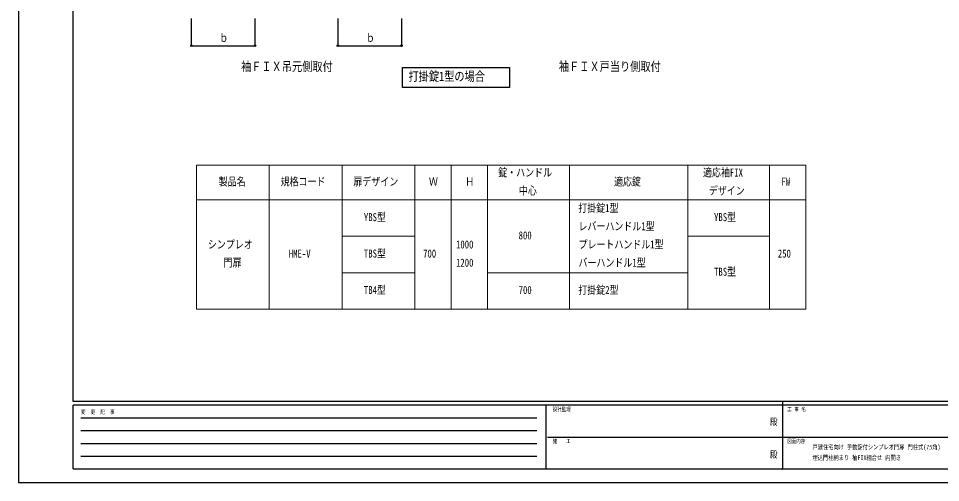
# Model space of a CAD drawing. Units: millimetres, scale not verified. Extents: x -4205 to 4205, y -2970 to 2970.
# Drawn here: x -4205 to 864, y -2970 to -422 of the extents above; entities that cross this region are included whole.
import ezdxf
from ezdxf.enums import TextEntityAlignment as Align

# ---------------------------------------------------------------- set-up
doc = ezdxf.new("R2010")
doc.units = ezdxf.units.MM
doc.header["$LTSCALE"] = 12
doc.header["$PDMODE"] = 32
doc.header["$PDSIZE"] = 6
doc.layers.add('0-1_TABLE1', color=7, linetype='Continuous', lineweight=18)
for name, color, linetype in [('0-2_USER1', 3, 'Continuous'), ('0-4_YKK_D', 6, 'Continuous'), ('0-5_YKK_ZWAK', 7, 'Continuous')]:
    doc.layers.add(name, color=color, linetype=linetype)
doc.styles.add('ＭＳ ゴシック', font='')
doc.styles.get('ＭＳ ゴシック').set_extended_font_data('MS Gothic')

msp = doc.modelspace()

# ---------------------------------------------------------------- linework, layer by layer
at = {"layer": '0-1_TABLE1'}
for p, q in [((-3225.98, -1228), (124.02, -1228)), ((-3225.98, -1228), (-3225.98, -2018)), ((-2825.98, -1228), (-2825.98, -2018)), ((-2425.98, -1228), (-2425.98, -2018)), ((-2025.98, -1228), (-2025.98, -2018)), ((-1825.98, -1228), (-1825.98, -2018)), ((-1625.98, -1228), (-1625.98, -2018)), ((-1175.98, -1228), (-1175.98, -2018)), ((-525.98, -1228), (-525.98, -2018)), ((-75.98, -1228), (-75.98, -2018)), ((124.02, -1228), (124.02, -2018)), ((-3225.98, -1418), (124.02, -1418)), ((-2425.98, -1618), (-2025.98, -1618)), ((-525.98, -1618), (-75.98, -1618)), ((-2425.98, -1818), (-2025.98, -1818)), ((-1625.98, -1818), (-525.98, -1818)), ((-3225.98, -2018), (124.02, -2018))]:
    msp.add_line(p, q, dxfattribs=at)
at = {"layer": '0-2_USER1'}
msp.add_lwpolyline([(-2094.5, -800.33), (-2094.5, -690.33), (-1505.51, -690.33), (-1505.51, -800.33)], close=True, dxfattribs=at)
at = {"layer": '0-4_YKK_D'}
for p, q in [((-3254.98, -422.5), (-3254.98, -572.5)), ((-2904.98, -422.5), (-2904.98, -572.5)), ((-2448.98, -422.5), (-2448.98, -572.5)), ((-2098.98, -422.5), (-2098.98, -572.5)), ((-3254.98, -571.5), (-2904.98, -571.5)), ((-2448.98, -571.5), (-2098.98, -571.5))]:
    msp.add_line(p, q, dxfattribs=at)
for centre in [(-3254.98, -571.5), (-2904.98, -571.5), (-2448.98, -571.5), (-2098.98, -571.5)]:
    msp.add_circle(centre, 4.25, dxfattribs=at)
at = {"layer": '0-5_YKK_ZWAK'}
for p, q in [((-3904.98, -2525), (-3904.98, 2775)), ((3895.02, -2525), (-3904.98, -2525)), ((-4.98, -2525), (-4.98, -2895)), ((-1304.98, -2545), (-3904.98, -2545)), ((-3904.98, -2895), (-3904.98, -2545)), ((-1304.98, -2545), (-1304.98, -2895)), ((-4.98, -2545), (-1304.98, -2545)), ((1295.02, -2545), (-4.98, -2545)), ((-3862.48, -2615), (-1354.98, -2615)), ((-3862.48, -2685), (-1354.98, -2685)), ((-1297.48, -2720), (-4.98, -2720)), ((-4.98, -2720), (1295.02, -2720)), ((-3862.48, -2755), (-1354.98, -2755)), ((-3862.48, -2825), (-1354.98, -2825)), ((-3904.98, -2895), (-1304.98, -2895)), ((-1304.98, -2895), (-4.98, -2895)), ((-4.98, -2895), (1295.02, -2895))]:
    msp.add_line(p, q, dxfattribs=at)
msp.add_lwpolyline([(-4205, -2970), (4205, -2970), (4205, 2970), (-4205, 2970)], close=True, dxfattribs=at)
msp.add_point((-4.98, -2895), dxfattribs=at)

# ---------------------------------------------------------------- texts
at = {"layer": '0-1_TABLE1', "style": 'ＭＳ ゴシック', "width": 0.8}
for s, p in [('錠・ハンドル', (-1567.38, -1303)), ('適応袖FIX', (-441.78, -1303)), ('製品名', (-3104.38, -1353)), ('規格コード', (-2763.58, -1353)), ('扉デザイン', (-2363.58, -1353)), ('Ｗ', (-1948.38, -1353)), ('Ｈ', (-1748.38, -1353)), ('適応錠', (-930.98, -1353)), ('FW', (-11.18, -1353)), ('中心', (-1453.78, -1403)), ('デザイン', (-409.78, -1403)), ('打掛錠1型', (-1127.12, -1498)), ('YBS型', (-2305.98, -1548)), ('YBS型', (-380.98, -1548)), ('レバーハンドル1型', (-1125.98, -1598)), ('800', (-1455.38, -1648)), ('シンプレオ', (-3163.58, -1698)), ('1000', (-1799.58, -1698)), ('プレートハンドル1型', (-1125.98, -1698)), ('HME-V', (-2718.78, -1748)), ('TBS型', (-2305.98, -1748)), ('700', (-1980.38, -1748)), ('250', (-30.38, -1748)), ('門扉', (-3077.18, -1798)), ('1200', (-1799.58, -1798)), ('バーハンドル1型', (-1125.98, -1798)), ('TBS型', (-380.98, -1848)), ('TB4型', (-2305.98, -1948)), ('700', (-1455.38, -1948)), ('打掛錠2型', (-1127.12, -1948))]:
    msp.add_text(s, height=43.99, dxfattribs=at).set_placement(p, align=Align.BOTTOM_LEFT)
at = {"layer": '0-2_USER1', "style": 'ＭＳ ゴシック', "width": 0.8}
for s, height, p in [('袖ＦＩＸ吊元側取付', 51.32, (-2981.41, -726.5)), ('袖ＦＩＸ戸当り側取付', 51.32, (-1234.01, -726.5)), ('打掛錠1型の場合', 51.32, (-2060.5, -780.33)), ('戸建住宅向け 手動錠付シンプレオ門扉 門柱式(75角)', 25.66, (160.31, -2795.72)), ('埋込門柱納まり 袖FIX組合せ 内開き', 25.66, (160.31, -2854.06))]:
    msp.add_text(s, height=height, dxfattribs=at).set_placement(p, align=Align.BOTTOM_LEFT)
at = {"layer": '0-4_YKK_D', "style": 'ＭＳ ゴシック', "width": 0.8}
for p in [(-3100.78, -563.5), (-2294.78, -563.5)]:
    msp.add_text('ｂ', height=43.99, dxfattribs=at).set_placement(p, align=Align.BOTTOM_LEFT)
at = {"layer": '0-5_YKK_ZWAK', "style": 'ＭＳ ゴシック', "width": 0.8}
for s, height, p in [('変  更  記  事', 21.99, (-3861.31, -2600)), ('設計監理', 21.99, (-1268.31, -2585)), ('工 事 名', 21.99, (21.27, -2585)), ('殿', 36.66, (-73.67, -2665.83)), ('施\u3000\u3000工', 21.99, (-1268.31, -2760)), ('図面内容', 21.99, (21.27, -2760)), ('殿', 36.66, (-73.67, -2845.83))]:
    msp.add_text(s, height=height, dxfattribs=at).set_placement(p, align=Align.BOTTOM_LEFT)

doc.saveas('drawing.dxf')
